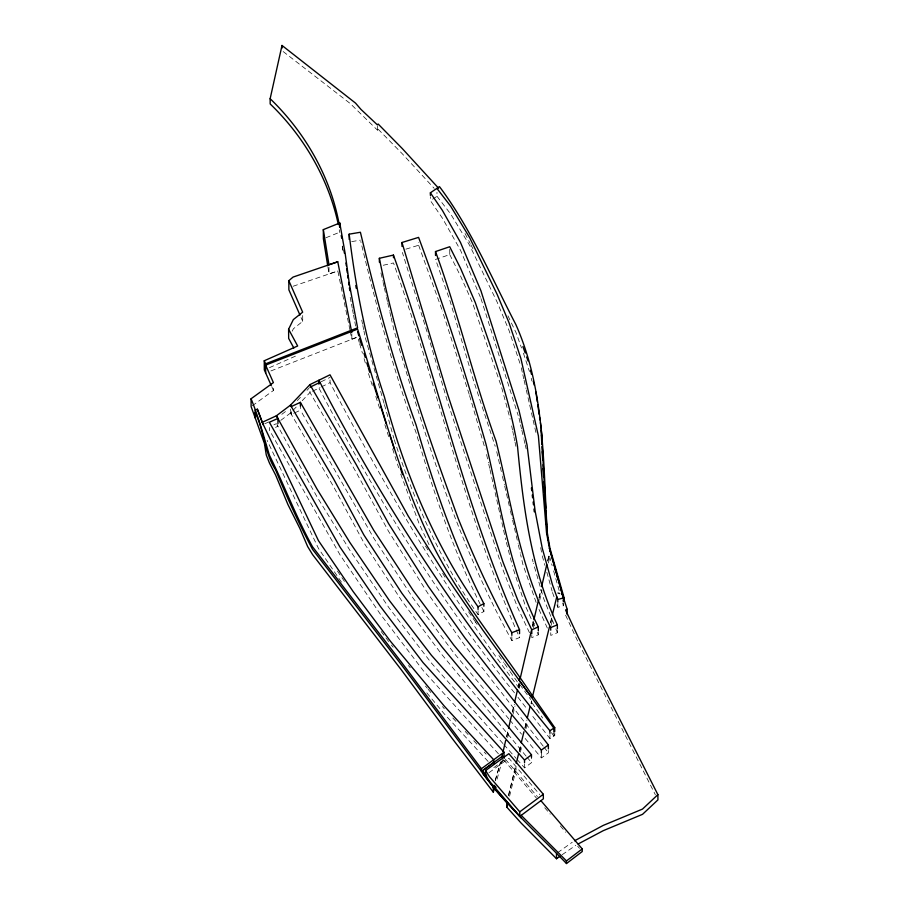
<?xml version="1.0" encoding="UTF-8"?>
<svg xmlns="http://www.w3.org/2000/svg" width="909" height="909" viewBox="0 0 909 909"><rect width="100%" height="100%" fill="white"/><g stroke="black" fill="none" stroke-linecap="round" stroke-linejoin="round"><path stroke-width="0.68" stroke-dasharray="4.54 3.41" d="M506.631 736.404L507.915 730.95M512.403 711.69L514.005 704.907M518.175 686.977L519.13 682.852M532.299 626.562L533.583 621.063M539.048 597.668L540.98 589.418M547.718 560.523L549.002 555.013M506.631 737.097L508.233 730.234M512.403 712.417L514.324 704.191M518.175 687.738L519.13 683.625M532.629 625.846L533.913 620.336M539.048 598.327L540.98 590.066M547.729 561.171L549.013 555.672M502.507 759.492L496.473 781.286M507.631 737.529L508.915 732.029M513.074 714.179L515.005 705.941M533.299 627.676L534.583 622.165M539.73 600.156L541.98 590.52M548.4 563.012L550.002 556.126M519.164 688.09L519.812 685.466M508.529 795.114L515.903 764.81M519.255 751.05L520.584 745.539M524.947 727.632L526.618 720.757M550.399 622.983L552.07 616.097M508.54 795.761L515.903 765.469M519.255 751.698L520.925 744.812M524.947 728.291L526.959 720.03M530.981 703.509L531.651 700.748M550.74 622.267L552.081 616.756M509.574 796.216L516.937 765.923M520.289 752.152L521.63 746.641M525.981 728.745L527.663 721.86M551.104 625.472L552.774 618.586M495.257 780.127L500.393 762.469M495.257 780.774L500.791 761.765M292.209 331.183L293.391 328.774L302.731 321.343L302.686 314.798M283.165 51.552L350.124 103.444L377.462 130.146L378.178 126.646M297.3 400.596L301.197 396.483M307.026 390.325L308.98 388.268M280.779 420.378L290.528 413.016L297.334 405.834M302.197 400.699L309.992 392.483L309.958 388.552M281.824 414.322L287.244 410.232M517.051 759.424L524.573 767.878L531.526 762.628L531.481 757.39M493.792 767.65L504.075 760.06M525.163 738.472L541.4 757.947L548.411 752.822L548.4 750.198M252.248 405.812L273.461 390.461L273.427 385.223M488.974 772.707L508.915 758.254L539.73 794.58M557.615 852.687L572.238 842.268M562.148 854.721L575.749 845.359M554.763 732.824L554.774 735.449L549.968 738.574L530.936 714.042M432.627 199.207L437.002 196.287L436.968 192.367M394.222 439.672C414.322 501.473 440.581 561.33 478.089 614.654L483.906 611.484L483.861 606.246M321.241 381.723L330.012 377.417M312.491 391.256L320.025 387.575M321.4 386.893L330.047 382.655L330.035 380.042M290.494 409.095L291.232 414.47L293.539 413.402M294.686 412.868L300.447 410.198L300.413 406.266M264.814 423.764L268.678 421.981M273.87 424.833L276.438 423.639M275.518 427.378L277.961 426.287L276.95 424.526M269.45 367.656L297.709 355.158M538.333 632.153L538.355 634.777L531.799 637.652L531.788 635.027M557.387 630.085L557.41 632.709L550.774 635.402L550.752 631.471M325.922 237.76L339.841 232.159M270.916 370.94L357.657 336.978L359.248 342.386M350.17 331.046L351.863 339.239L357.657 336.978M391.154 317.866L393.938 330.115C424.923 436.365 457.875 543.377 511.881 640.572L519.573 637.573L519.55 634.959M293.118 286.255L337.83 270.962L348.772 324.218M449.739 249.361L449.773 254.6L435.559 259.429L450.114 301.197L473.225 379.61L495.2 446.296M327.944 267.166L329.035 273.927L337.83 270.962M405.868 249.168L418.629 245.237L418.617 242.623M556.956 604.86L557.853 607.326L563.41 605.746L563.387 603.133M383.257 265.269L393.495 262.94C436.752 383.916 464.363 510.631 515.619 628.619M351.715 241.601L360.464 240.124M557.762 592.691L559.955 593.225M557.774 593.35L559.955 593.884M378.201 129.271L402.323 153.814L434.184 188.345M452.875 718.03L456.682 722.166M465.238 731.45L468.09 734.552M473.794 740.744L478.543 745.903M484.247 752.095L486.156 754.163M488.088 761.458L444.353 713.985L426.412 692.385M498.427 753.811L423.117 670.444L380.178 613.927L340.068 554.944L269.416 430.127L269.405 427.503M502.95 743.551L431.48 663.138L389.143 607.996L349.851 550.218L316.9 496.655L277.131 424.878M503.893 744.607L516.119 758.356M505.381 759.231L537.401 796.591M503.575 759.719L536.503 798.147M544.741 807.749L550.229 814.157M560.296 825.895L565.784 832.303M577.669 846.177L579.499 848.313M508.926 718.996L453.886 652.992L413.163 598.213L373.826 538.208L300.447 410.198M509.824 720.076L521.55 734.142M526.084 756.083L441.819 654.514L401.914 601.076L363.941 542.832L333.739 486.94L290.528 413.016M526.993 757.174L531.526 762.628M391.393 645.038L393.188 647.197M408.436 665.558L410.232 667.717M425.48 686.068L427.275 688.227M428.173 689.306L430.866 692.544M442.524 706.588L444.319 708.747M543.196 746.13L464.965 645.72L428.366 594.213L388.609 531.435L356.26 472.419L309.992 392.483M544.071 747.243L548.411 752.822M514.494 692.851C438.524 598.667 375.292 494.985 318.934 388.109L318.911 385.484M517.96 697.305L527.47 709.577M437.002 196.287L450.739 214.104L469.612 245.294L497.234 302.311L509.12 330.694L520.527 365.111M381.178 631.528L389.654 642.822M519.959 684.647L530.72 699.487M519.255 688.193C446.489 592.634 386.018 488.724 330.047 382.655M551.422 732.631L553.899 736.063L553.888 733.438M532.14 702.975L542.65 718.053M553.161 733.131L554.774 735.449M475.521 622.12L477.134 624.415M498.871 655.514L503.7 662.422M504.506 663.581L509.335 670.49M510.142 671.637L518.198 683.159M468.601 611.871L477.35 624.665M337.421 571.057L344.534 581.487M341.409 582.09L318.48 548.457L267.11 440.365M425.457 546.036L428.446 550.786M442.638 573.34L445.626 578.09M465.044 233.522L470.214 243.487M470.862 244.737L474.089 250.964M578.738 643.299L655.378 794.841M449.773 254.6L460.624 276.2L472.51 302.799L501.257 386.427M507.972 315.843L515.926 332.433L521.539 347.977M429.059 544.696L419.435 524.516L400.369 473.146M529.47 632.709L517.812 607.985L502.859 569.477L447.626 402.096L427.389 332.978L402.392 252.463M483.906 611.484C454.636 554.558 433.968 493.962 416.072 432.661C393.381 370.19 376.258 306.117 360.805 241.487M547.32 628.074L538.605 608.53M565.603 615.211L578.101 642.038M534.39 625.949L525.334 605.769L512.824 567.58M537.219 632.255L538.355 634.777M271.791 386.711L273.461 390.461M516.187 629.892L519.573 637.573M301.061 317.559L302.731 321.343M480.406 297.266L460.511 250.236L442.422 218.205L430.434 200.662L430.411 196.73M536.128 602.428L522.823 564.159L520.596 554.558M553.82 623.79L543.559 598.315L533.378 563.205M555.865 628.88L557.41 632.709M552.49 592.52L554.274 597.452M418.629 245.237L441.979 309.674M523.402 353.158L529.47 371.52M469.18 394.279L442.399 311.026M368.475 373.519L372.792 386.984M375.803 396.415L379.689 408.527M384.859 424.685L388.734 436.797M392.62 448.91L398.653 467.76M480.963 298.572L518.187 415.538M384.041 403.301L365.327 337.773M359.657 343.75L362.452 353.226M364.054 358.635L366.054 365.407M469.567 395.608L485.19 449.114M549.502 556.194L552.127 565.568M553.638 570.92L560.024 593.691M562.66 603.065L563.41 605.746M542.264 555.888L544.911 565.387M546.809 572.17L552.115 591.168M384.439 404.63L393.847 438.331M501.711 387.757L510.154 419.117M531.208 378.28L531.901 380.985M506.404 542.423L512.483 566.262M519.039 418.22L520.278 423.549M520.584 424.878L521.516 428.878M521.834 430.207L523.686 438.195M523.993 439.524L524.925 443.512M525.243 444.842L526.163 448.841M496.723 451.705L502.132 475.021M502.45 476.396L504.359 484.622M504.677 485.997L510.085 509.301M510.403 510.676L512.312 518.903M512.631 520.278L518.05 543.593M518.369 544.957L520.278 553.183M521.289 367.815L522.527 373.338M522.845 374.724L523.777 378.86M524.095 380.246L525.97 388.518M526.277 389.904L529.402 403.698M529.708 405.084L532.833 418.89M533.14 420.265L536.265 434.07M380.962 272.95L382.814 281.12M383.121 282.472L384.053 286.562M384.359 287.926L386.211 296.084M386.518 297.448L387.45 301.527M387.757 302.89L389.609 311.06M389.916 312.423L390.847 316.502M486.588 454.534L488.44 462.783M488.758 464.158L489.678 468.283M489.985 469.658L493.076 483.406M493.382 484.781L496.473 498.53M496.78 499.905L499.87 513.653M500.177 515.028L503.268 528.777M503.575 530.152L505.734 539.776M511.653 425.923L512.506 430.002M512.778 431.366L513.63 435.445M513.915 436.809L514.767 440.888M515.051 442.24L515.903 446.33M349.056 325.581L349.897 329.683M361.737 320.082L362.566 324.161M362.839 325.524L363.668 329.603M363.941 330.967L364.77 335.046M540.685 547.661L542.003 554.513M350.192 297.277L351.226 302.754M351.488 304.117L352.249 308.231M352.51 309.594L353.283 313.707M353.544 315.071L354.567 320.547M354.828 321.911L355.601 326.024M532.481 559.126L532.992 561.853M339.25 229.75L339.75 232.499M342.238 246.225L342.988 250.339M342.295 246.044L343.023 250.202M557.819 603.394L557.853 607.326M549.945 734.654L549.968 738.574M541.366 752.709L541.4 757.947M531.549 701.282L531.572 703.907M524.55 763.958L524.573 767.878M519.141 684.159L519.164 686.784M511.847 636.641L511.881 640.572M478.066 610.734L478.089 614.654M377.428 126.226L377.462 130.146M351.817 334.001L351.863 339.239M328.99 267.382L329.035 273.927M291.221 411.857L291.232 414.47"/><path stroke-width="1.36" d="M338.262 224.262C328.41 178.494 303.867 136.35 270.178 103.956L270.143 98.706L282.006 45.45L355.521 103.103L360.941 109.375L377.417 124.908L378.155 124.033L402.289 148.565L438.604 188.231M501.825 757.004L502.461 754.265M503.109 751.504L505.665 740.551M508.551 728.166L511.437 715.872M514.642 702.078L517.528 689.817M520.096 678.853L531.333 630.687M533.913 619.688L538.401 600.417M541.616 586.657L546.764 564.648M519.755 677.603L519.119 680.239L531.526 697.351L532.083 695.124C499.257 646.344 461.579 600.531 434.411 548.184C399.562 478.793 380.916 402.835 357.601 329.115L265.633 365.123L273.404 382.598L251.066 398.767L251.123 406.63L264.417 443.387L266.303 455.079L269.462 463.067L275.609 475.021L287.892 504.461L299.959 528.606L307.64 546.525L312.605 554.638L401.289 669.808L451.978 738.188L493.314 792.148L494.496 788.08M516.232 763.435L518.584 753.8M521.255 742.778L523.936 731.768M527.288 717.996L529.97 706.986M532.31 697.339L549.388 627.119M552.411 614.723L556.763 596.827M559.899 856.323L556.524 858.732L521.221 823.168L506.892 807.237L507.563 804.476M293.834 347.988L288.664 338.421L288.596 329.251L293.323 319.604L302.663 312.173L288.823 280.688L293.05 277.086L337.762 261.792L351.817 332.694M553.876 732.131L553.842 728.2L482.895 630.187L447.103 577.84L408.255 516.119L330.001 374.803L309.935 384.632L290.471 405.164L276.381 415.788L262.224 422.333L318.423 540.594L353.215 591.634L390.484 641.334L444.296 706.123L493.746 759.799L493.769 763.73M564.239 600.247L567.171 609.314L565.568 609.973L578.067 636.8L657.889 794.648L642.493 809.09L603.246 825.406L574.545 840.791M582.226 848.904L582.249 851.517L566.489 863.55L566.466 860.925L582.226 848.904L541.06 800.863M524.538 762.64L524.527 760.026L531.47 754.777L441.763 646.663L401.869 593.213L363.884 534.969L333.683 479.077L290.471 405.164L291.175 406.618L300.39 402.346L373.769 530.345L413.106 590.35L453.83 645.129L541.344 750.095L541.366 752.709M519.8 816.418L519.766 811.828L543.321 794.273L508.881 753.675L485.622 770.525L485.656 775.116L489.406 781.161L519.8 816.418L543.355 798.852L543.321 794.273M524.527 760.026L431.423 655.287L389.086 600.133L349.795 542.366L316.843 488.792L276.381 415.788L277.915 418.424L269.359 422.265L340.011 547.082L380.121 606.064L423.06 662.581L504.018 752.197L481.406 768.73L481.429 771.355C505.756 805.442 537.651 833.417 566.489 863.55M541.344 750.095L548.354 744.96L464.908 637.868L428.309 586.362L388.563 523.573L356.214 464.567L309.935 384.632M521.187 817.93L493.28 786.91L482.599 773.275L482.588 770.662L502.643 756.027L504.472 758.163M493.757 762.412L481.429 771.355L401.255 664.57L312.56 549.4C298.856 523.641 286.744 496.825 275.575 469.783C264.053 452.432 264.53 431.036 255.134 412.686M430.4 195.424L430.377 192.799L439.479 186.629C471.067 228.795 491.667 278.04 515.869 324.581C544.9 389.825 543.139 462.397 547.207 532.174L549.956 548.275L564.08 597.77L564.091 600.383L563.375 600.508M532.083 695.124L554.717 727.586L549.911 730.722L549.934 733.336M578.113 844.006L603.281 830.656L642.527 814.328L657.934 799.886L657.889 794.648M478.054 609.416L478.032 606.803L483.849 603.621C454.58 546.707 433.911 486.099 416.027 424.798C393.12 361.816 376.031 297.448 360.407 232.261L349.17 234.17L349.204 239.408M309.946 387.245L319.979 382.337M271.246 385.461L264.314 369.929L264.258 360.759L297.652 345.988L288.596 329.251M531.776 633.721L531.742 629.789L538.298 626.915C509.37 569.784 500.939 505.427 485.917 443.933C465.863 374.326 443.831 305.276 418.583 237.385L401.983 242.498L402.005 246.43M550.74 630.164L550.718 627.551L557.353 624.847C531.208 569.045 523.3 507.336 517.539 446.626C509.245 397.017 491.576 349.829 475.259 302.458L460.568 268.348L449.716 246.737L435.502 251.566L435.525 255.497M327.729 265.814L323.388 238.783L323.331 229.613L339.773 222.989L345.17 253.531L349.363 283.994L357.589 327.808L265.621 363.816L265.689 372.985M511.847 635.334L511.824 632.709L519.516 629.721C465.578 509.279 437.888 379.076 393.438 255.088L379.36 258.292L379.383 262.212M263.349 424.969L257.383 409.198L255.111 410.061L255.168 417.924M337.762 261.792L328.967 264.758L323.331 229.613M557.819 602.088L557.796 599.463L564.08 597.77M521.164 815.316L566.466 860.925M270.143 98.706C305.754 133.044 331.433 178.312 339.716 227.261M494.189 785.331L496.053 787.399M493.28 787.569L506.858 802.647M519.766 811.828L489.372 776.581L485.622 770.525M482.588 770.662L486.69 775.9M549.911 730.722C460.772 622.392 383.337 504.836 318.877 380.246L318.9 384.177M436.945 188.436L450.682 206.241L469.555 237.431L497.178 294.448L509.063 322.831L520.914 358.578L538.389 435.865L546.548 532.867L549.445 548.332L563.353 597.895L563.375 601.815M481.406 768.73L401.244 661.945L312.548 546.786C296.175 517.312 284.369 485.429 269.405 455.204C263.746 436.331 258.611 417.208 251.066 398.767M430.377 192.799L442.365 210.354L460.454 242.385L480.906 290.71L518.982 410.368L527.038 444.978L535.117 511.017L542.207 548.025L552.433 584.669L557.796 599.463M478.032 606.803C433.786 543.457 404.13 471.203 384.382 396.779C366.622 344.022 355.908 289.357 349.17 234.17M511.824 632.709C491.485 596.077 474.089 557.933 458.431 519.084C427.264 433.718 397.199 347.579 379.36 258.292M531.742 629.789L517.755 600.133L502.802 561.626L447.569 394.233L401.983 242.498M550.718 627.551C520.573 569.5 511.608 503.87 496.03 441.115C473.407 378.689 458.386 313.866 435.502 251.566M264.258 360.759L265.621 363.816M299.959 315.048L288.88 289.857L288.823 280.688M257.383 409.198L262.224 422.333M522.902 346.624L525.243 353.101M526.641 356.987L528.049 360.873M562.148 593.77L563.398 597.656M368.44 368.281L369.736 372.326M373.179 383.098L377.928 397.903M380.507 405.982L386.109 423.48M389.563 434.252L394.301 449.057M400.335 467.908L402.494 474.634M357.612 331.74L358.816 335.796M359.612 338.512L361.612 345.272M364.009 353.396L365.213 357.464M366.816 362.873L368.009 366.941M556.081 572.295L554.933 568.284L556.058 572.329M556.842 574.965L557.99 578.988M562.182 593.702L563.33 597.713M556.819 575.011L557.956 579.022M549.445 548.332L563.353 597.895M530.47 370.338L531.515 374.394M533.253 381.155L534.287 385.2M349.386 287.926L349.908 290.664M341.216 235.499L341.704 238.238M343.954 250.6L344.454 253.338M547.684 537.48L548.138 540.162M548.593 542.843L549.059 545.525M549.513 548.207L549.968 550.888M355.794 285.449L356.214 288.255M535.89 392.006L537.321 401.778M537.73 404.573L539.173 414.345M539.582 417.129L539.991 419.924M540.4 422.719L541.219 428.298M345.954 262.996L346.34 265.769M346.715 268.541L347.295 272.7M347.67 275.461L348.056 278.234M348.624 282.392L349.011 285.153M531.39 487.963L531.742 490.769M532.254 494.985L532.594 497.791M533.117 502.007L533.458 504.825M533.969 509.04L534.31 511.847M545.889 516.392L546.502 524.879M546.809 529.129L547.229 534.799L545.877 510.972M545.923 521.63L546.127 524.459M542.094 443.706L541.298 429.696L542.037 443.683M542.253 446.512L545.718 508.165M542.184 446.478L542.923 460.454M543.15 464.647L543.809 477.236M544.037 481.429L544.627 492.621M544.923 498.212L545.445 507.995M541.332 434.934L541.855 444.717M542.218 451.716L542.662 460.102M543.105 468.487L543.559 476.884M544.071 486.667L544.366 492.258M544.957 503.45L545.264 509.04M567.171 609.314L567.205 614.552M557.353 624.847L557.376 628.778M556.49 853.494L556.524 858.732M554.717 727.586L554.751 731.518M548.354 744.96L548.388 748.891M538.298 626.915L538.333 630.846M531.47 754.777L531.481 757.39M519.516 629.721L519.55 633.641M506.858 801.999L506.892 807.237M504.018 752.197L504.041 756.129M493.28 786.91L493.314 792.148M483.849 603.621L483.861 606.246M393.438 255.088L393.461 257.702M339.773 222.989L339.796 226.92M300.39 402.346L300.413 406.266M282.006 45.45L282.029 48.075M277.915 418.424L277.949 423.662"/></g></svg>
